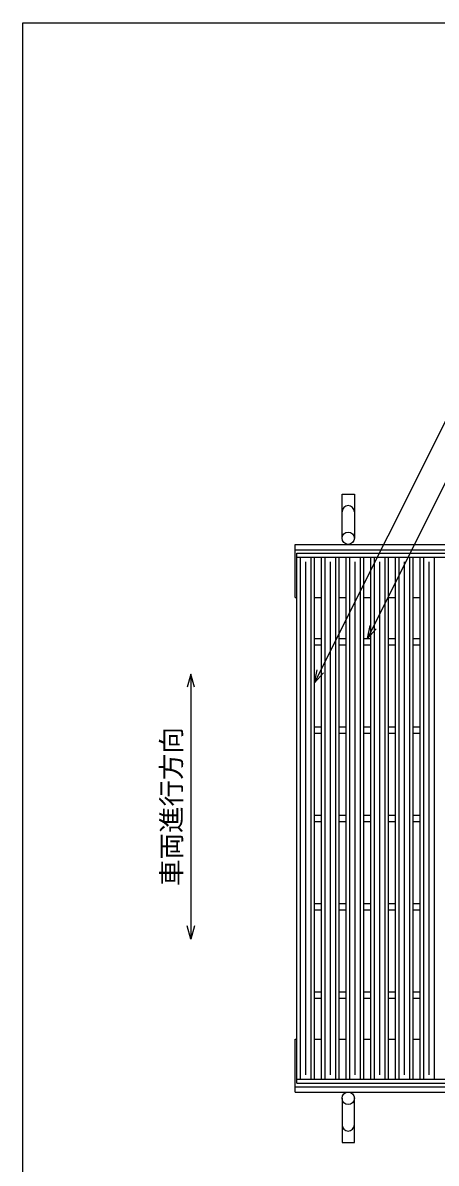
# Model space of a CAD drawing. Units: millimetres, scale not verified. Extents: x -1820 to 1724, y -1285 to 1059.
# Drawn here: x -1736 to -1268, y -232 to 1059 of the extents above; entities that cross this region are included whole.
import ezdxf
from ezdxf.enums import TextEntityAlignment as Align

# ---------------------------------------------------------------- set-up
doc = ezdxf.new("R2010")
doc.units = ezdxf.units.MM
doc.header["$LTSCALE"] = 10
for name, color, linetype, lineweight in [('0_2', 150, 'Continuous', 25), ('16', 3, 'Continuous', 25), ('19', 6, 'Continuous', 25), ('22', 2, 'Continuous', 25)]:
    doc.layers.add(name, color=color, linetype=linetype, lineweight=lineweight)
doc.styles.add('ベクトル', font='')
doc.styles.get('ベクトル').set_extended_font_data('ベクトル')

msp = doc.modelspace()

# ---------------------------------------------------------------- linework, layer by layer
at = {"layer": '0_2'}
for p, q in [((-1736, -1141), (-1736, 1059)), ((-1736, 1059), (1724, 1059))]:
    msp.add_line(p, q, dxfattribs=at)
at = {"layer": '0_2', "color": 4}
for p, q in [((-1546, 321.83), (-1550, 306.83)), ((-1542, 306.83), (-1546, 321.83)), ((-1546, 321.83), (-1546, 21.83)), ((-1546, 21.83), (-1550, 36.83)), ((-1542, 36.83), (-1546, 21.83))]:
    msp.add_line(p, q, dxfattribs=at)
at = {"layer": '16'}
for p, q in [((-1426, 458.5), (-430, 458.5)), ((-1426, 454), (-1426, 458.5)), ((-1426, 454), (-430, 454)), ((-1426, -137), (-1426, 454)), ((-1426, 454), (-1406, 454)), ((-1422, -137), (-1422, 454)), ((-1410, -137), (-1410, 454)), ((-1406, -137), (-1406, 454)), ((-1398.1, -137), (-1398.1, 454)), ((-1398.1, 454), (-1378.1, 454)), ((-1394.1, -137), (-1394.1, 454)), ((-1382.1, -137), (-1382.1, 454)), ((-1378.1, -137), (-1378.1, 454)), ((-1370.2, -137), (-1370.2, 454)), ((-1370.2, 454), (-1350.2, 454)), ((-1366.2, -137), (-1366.2, 454)), ((-1354.2, -137), (-1354.2, 454)), ((-1350.2, -137), (-1350.2, 454)), ((-1342.3, -137), (-1342.3, 454)), ((-1342.3, 454), (-1322.3, 454)), ((-1338.3, -137), (-1338.3, 454)), ((-1326.3, -137), (-1326.3, 454)), ((-1322.3, -137), (-1322.3, 454)), ((-1314.4, -137), (-1314.4, 454)), ((-1314.4, 454), (-1294.4, 454)), ((-1310.4, -137), (-1310.4, 454)), ((-1298.4, -137), (-1298.4, 454)), ((-1294.4, -137), (-1294.4, 454)), ((-1286.5, -137), (-1286.5, 454)), ((-1286.5, 454), (-1266.5, 454)), ((-1282.5, -137), (-1282.5, 454)), ((-1270.5, -137), (-1270.5, 454)), ((-1416, -132), (-1416, 449)), ((-1388.1, -132), (-1388.1, 449)), ((-1360.2, -132), (-1360.2, 449)), ((-1332.3, -132), (-1332.3, 449)), ((-1304.4, -132), (-1304.4, 449)), ((-1276.5, -132), (-1276.5, 449)), ((-1406, 362), (-1398.1, 362)), ((-1378.1, 362), (-1370.2, 362)), ((-1350.2, 362), (-1342.3, 362)), ((-1322.3, 362), (-1314.4, 362)), ((-1294.4, 362), (-1286.5, 362)), ((-1406, 355), (-1398.1, 355)), ((-1378.1, 355), (-1370.2, 355)), ((-1350.2, 355), (-1342.3, 355)), ((-1322.3, 355), (-1314.4, 355)), ((-1294.4, 355), (-1286.5, 355)), ((-1406, 262), (-1398.1, 262)), ((-1378.1, 262), (-1370.2, 262)), ((-1350.2, 262), (-1342.3, 262)), ((-1322.3, 262), (-1314.4, 262)), ((-1294.4, 262), (-1286.5, 262)), ((-1406, 255), (-1398.1, 255)), ((-1378.1, 255), (-1370.2, 255)), ((-1350.2, 255), (-1342.3, 255)), ((-1322.3, 255), (-1314.4, 255)), ((-1294.4, 255), (-1286.5, 255)), ((-1406, 162), (-1398.1, 162)), ((-1406, 155), (-1398.1, 155)), ((-1378.1, 162), (-1370.2, 162)), ((-1378.1, 155), (-1370.2, 155)), ((-1350.2, 162), (-1342.3, 162)), ((-1350.2, 155), (-1342.3, 155)), ((-1322.3, 162), (-1314.4, 162)), ((-1322.3, 155), (-1314.4, 155)), ((-1294.4, 162), (-1286.5, 162)), ((-1294.4, 155), (-1286.5, 155)), ((-1406, 62), (-1398.1, 62)), ((-1406, 55), (-1398.1, 55)), ((-1378.1, 62), (-1370.2, 62)), ((-1378.1, 55), (-1370.2, 55)), ((-1350.2, 62), (-1342.3, 62)), ((-1350.2, 55), (-1342.3, 55)), ((-1322.3, 62), (-1314.4, 62)), ((-1322.3, 55), (-1314.4, 55)), ((-1294.4, 62), (-1286.5, 62)), ((-1294.4, 55), (-1286.5, 55)), ((-1406, -38), (-1398.1, -38)), ((-1378.1, -38), (-1370.2, -38)), ((-1350.2, -38), (-1342.3, -38)), ((-1322.3, -38), (-1314.4, -38)), ((-1294.4, -38), (-1286.5, -38)), ((-1406, -45), (-1398.1, -45)), ((-1378.1, -45), (-1370.2, -45)), ((-1350.2, -45), (-1342.3, -45)), ((-1322.3, -45), (-1314.4, -45)), ((-1294.4, -45), (-1286.5, -45)), ((-1426, -137), (-430, -137)), ((-1426, -141.5), (-1426, -137)), ((-1426, -137), (-1406, -137)), ((-1426, -141.5), (-430, -141.5)), ((-1398.1, -137), (-1378.1, -137)), ((-1370.2, -137), (-1350.2, -137)), ((-1342.3, -137), (-1322.3, -137)), ((-1314.4, -137), (-1294.4, -137)), ((-1286.5, -137), (-1266.5, -137))]:
    msp.add_line(p, q, dxfattribs=at)
at = {"layer": '19'}
for p, q in [((-1375, 475.5), (-1375, 525.5)), ((-1375, 525.5), (-1361, 525.5)), ((-1361, 525.5), (-1361, 475.5)), ((-1428, 468.5), (-428, 468.5)), ((-1428, 408.5), (-1428, 468.5)), ((-1428, 462.5), (-428, 462.5)), ((-1428, 408.5), (-1426, 408.5)), ((-1406, 408.5), (-1398.1, 408.5)), ((-1378.1, 408.5), (-1370.2, 408.5)), ((-1350.2, 408.5), (-1342.3, 408.5)), ((-1322.3, 408.5), (-1314.4, 408.5)), ((-1294.4, 408.5), (-1286.5, 408.5)), ((-1428, -151.5), (-1428, -91.5)), ((-1428, -91.5), (-1426, -91.5)), ((-1406, -91.5), (-1398.1, -91.5)), ((-1378.1, -91.5), (-1370.2, -91.5)), ((-1350.2, -91.5), (-1342.3, -91.5)), ((-1322.3, -91.5), (-1314.4, -91.5)), ((-1294.4, -91.5), (-1286.5, -91.5)), ((-1428, -145.5), (-428, -145.5)), ((-1428, -151.5), (-428, -151.5)), ((-1375, -158.5), (-1375, -208.5)), ((-1361, -208.5), (-1361, -158.5)), ((-1375, -208.5), (-1361, -208.5))]:
    msp.add_line(p, q, dxfattribs=at)
for centre in [(-1368, 475.5), (-1368, -158.5)]:
    msp.add_circle(centre, 7, dxfattribs=at)
for centre, start, end in [((-1368, 505.5), 0, 180), ((-1368, -188.5), 180, 0)]:
    msp.add_arc(centre, 7, start, end, dxfattribs=at)
at = {"layer": '22', "color": 4}
for p, q in [((-1406, 312), (-1188.25, 747.5)), ((-1346.25, 362), (-1176, 702.5)), ((-1346.25, 362), (-1343.25, 376.6)), ((-1346.25, 362), (-1336.25, 373)), ((-1406, 312), (-1403, 326.6)), ((-1406, 312), (-1396, 323))]:
    msp.add_line(p, q, dxfattribs=at)

# ---------------------------------------------------------------- texts
at = {"layer": '0_2', "color": 2, "style": 'ベクトル'}
msp.add_text('車両進行方向', height=21.99, rotation=90, dxfattribs=at).set_placement((-1568, 81.83), align=Align.MIDDLE_LEFT)

doc.saveas('drawing.dxf')
